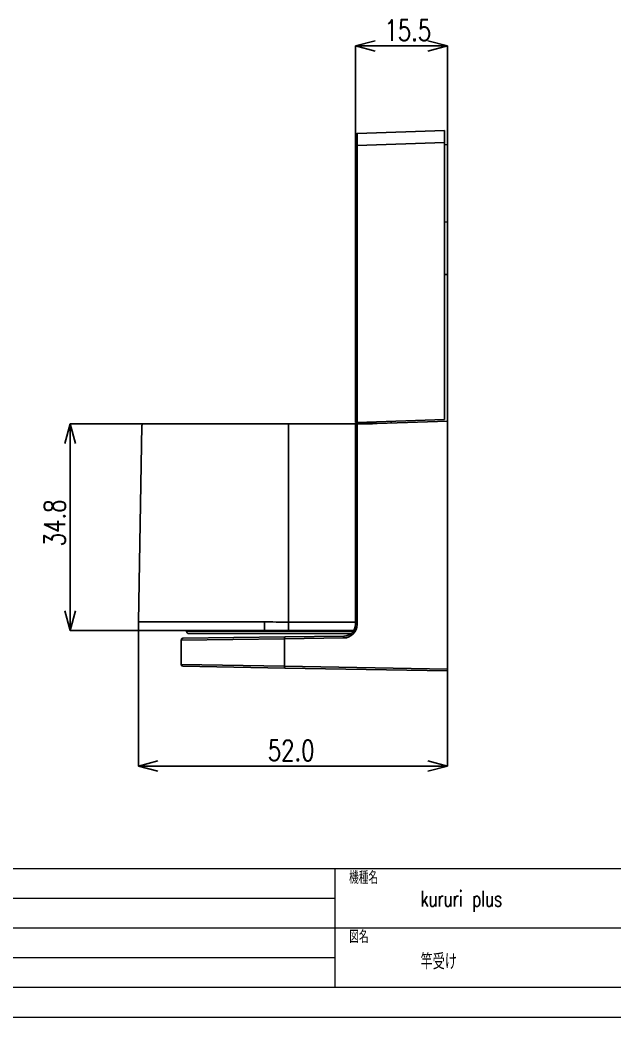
# Model space of a CAD drawing. Header units: millimetres. Extents: x -1 to 4006, y -1 to 3162.
# Drawn here: x 198.9 to 298.9, y 2881 to 3048.7 of the extents above; entities that cross this region are included whole.
import ezdxf

# ---------------------------------------------------------------- set-up
doc = ezdxf.new("R2010")
doc.units = ezdxf.units.MM
doc.header["$PDSIZE"] = -1
doc.layers.add('レイヤー_1', color=179, linetype='Continuous')
doc.styles.add('SLDTEXTSTYLE0', font='TXT', dxfattribs={"width": 0.7, "bigfont": 'bigfont'})
doc.styles.add('SLDTEXTSTYLE1', font='TXT', dxfattribs={"width": 0.75, "bigfont": 'bigfont'})
doc.dimstyles.new('SLDDIMSTYLE0', dxfattribs={"dimtxt": 3.5, "dimasz": 3.302, "dimexe": 0, "dimexo": 0.0625, "dimgap": 0.875, "dimtad": 1, "dimdec": 1, "dimrnd": 1e-09, "dimzin": 4, "dimdsep": 46, "dimtxsty": 'SLDTEXTSTYLE1', "dimblk1": 'OPEN30', "dimblk2": 'OPEN30', "dimsah": 1, "dimcen": 0.09, "dimadec": 0, "dimazin": 1, "dimtfac": 1, "dimtdec": 1, "dimtofl": 0, "dimtmove": 0, "dimatfit": 3, "dimldrblk": 'OPEN30', "dimfxl": 1, "dimfrac": 2, "dimtolj": 1, "dimtzin": 12, "dimarcsym": 0})
doc.dimstyles.new('SLDDIMSTYLE1', dxfattribs={"dimtxt": 3.5, "dimasz": 3.302, "dimexe": 0, "dimexo": 0.0625, "dimgap": 0.875, "dimtad": 1, "dimdec": 1, "dimrnd": 1e-09, "dimzin": 12, "dimdsep": 46, "dimtxsty": 'SLDTEXTSTYLE1', "dimblk1": 'OPEN30', "dimblk2": 'OPEN30', "dimsah": 1, "dimcen": 0.09, "dimadec": 0, "dimazin": 3, "dimtfac": 1, "dimtdec": 1, "dimtofl": 0, "dimtmove": 0, "dimatfit": 3, "dimldrblk": 'OPEN30', "dimfxl": 1, "dimfrac": 2, "dimtolj": 1, "dimtzin": 12, "dimarcsym": 0})
doc.dimstyles.new('SLDDIMSTYLE2', dxfattribs={"dimtxt": 3.5, "dimasz": 3.302, "dimexe": 0, "dimexo": 0.0625, "dimgap": 0.875, "dimtad": 1, "dimdec": 1, "dimrnd": 1e-09, "dimzin": 12, "dimdsep": 46, "dimtxsty": 'SLDTEXTSTYLE1', "dimblk1": 'OPEN30', "dimblk2": 'OPEN30', "dimsah": 1, "dimcen": 0.09, "dimadec": 0, "dimazin": 3, "dimtfac": 1, "dimtdec": 1, "dimtmove": 0, "dimatfit": 0, "dimldrblk": 'OPEN30', "dimfxl": 1, "dimfrac": 2, "dimtolj": 1, "dimtzin": 12, "dimarcsym": 0})

# ---------------------------------------------------------------- blocks, each defined once
blk = doc.blocks.new('_Open30')
at = {"color": 0, "linetype": 'ByBlock', "lineweight": -2}
for p, q in [((-1, 0.267949), (0, 0)), ((0, 0), (-1, -0.267949)), ((0, 0), (-1, 0))]:
    blk.add_line(p, q, dxfattribs=at)
blk = doc.blocks.new('*D88')
at = {"layer": 'Defpoints', "color": 0}
for p in [(218.86, 2946), (270.89, 2939.22), (270.89, 2923.22)]:
    blk.add_point(p, dxfattribs=at)
at = {"layer": 'レイヤー_1', "color": 0, "lineweight": -2}
for p, q in [((218.86, 2945.94), (218.86, 2923.22)), ((270.89, 2939.16), (270.89, 2923.22)), ((222.17, 2923.22), (267.59, 2923.22))]:
    blk.add_line(p, q, dxfattribs=at)
at = {"layer": 'レイヤー_1', "color": 0, "lineweight": -2, "xscale": 3.302, "yscale": 3.302, "zscale": 3.302, "rotation": 180}
blk.add_blockref('_Open30', (218.86, 2923.22), dxfattribs=at)
at = {"layer": 'レイヤー_1', "color": 0, "lineweight": -2, "xscale": 3.302, "yscale": 3.302, "zscale": 3.302}
blk.add_blockref('_Open30', (270.89, 2923.22), dxfattribs=at)
at = {"layer": 'レイヤー_1', "color": 0, "insert": (244.59, 2927.59), "char_height": 3.5, "attachment_point": 2, "style": 'SLDTEXTSTYLE1'}
blk.add_mtext('\\A1;52.0', dxfattribs=at)
blk = doc.blocks.new('*D89')
at = {"layer": 'Defpoints', "color": 0}
for p in [(270.89, 3044.35), (255.39, 3029.32), (270.89, 3027.75)]:
    blk.add_point(p, dxfattribs=at)
at = {"layer": 'レイヤー_1', "color": 0, "lineweight": -2}
for p, q in [((255.39, 3029.38), (255.39, 3044.35)), ((258.69, 3044.35), (267.59, 3044.35)), ((270.89, 3027.81), (270.89, 3044.35))]:
    blk.add_line(p, q, dxfattribs=at)
at = {"layer": 'レイヤー_1', "color": 0, "lineweight": -2, "xscale": 3.302, "yscale": 3.302, "zscale": 3.302, "rotation": 180}
blk.add_blockref('_Open30', (255.39, 3044.35), dxfattribs=at)
at = {"layer": 'レイヤー_1', "color": 0, "lineweight": -2, "xscale": 3.302, "yscale": 3.302, "zscale": 3.302}
blk.add_blockref('_Open30', (270.89, 3044.35), dxfattribs=at)
at = {"layer": 'レイヤー_1', "color": 0, "insert": (264.22, 3048.72), "char_height": 3.5, "attachment_point": 2, "style": 'SLDTEXTSTYLE1'}
blk.add_mtext('\\A1;15.5', dxfattribs=at)
blk = doc.blocks.new('*D90')
at = {"layer": 'Defpoints', "color": 0}
for p in [(207.4, 2980.8), (219.77, 2980.8), (218.86, 2946)]:
    blk.add_point(p, dxfattribs=at)
at = {"layer": 'レイヤー_1', "color": 0, "lineweight": -2}
for p, q in [((219.7, 2980.8), (207.4, 2980.8)), ((207.4, 2949.31), (207.4, 2977.5)), ((218.8, 2946), (207.4, 2946))]:
    blk.add_line(p, q, dxfattribs=at)
at = {"layer": 'レイヤー_1', "color": 0, "lineweight": -2, "xscale": 3.302, "yscale": 3.302, "zscale": 3.302}
for p, rotation in [((207.4, 2980.8), 90), ((207.4, 2946), 270)]:
    blk.add_blockref('_Open30', p, dxfattribs=dict(at, rotation=rotation))
at = {"layer": 'レイヤー_1', "color": 0, "insert": (203.03, 2964.11), "char_height": 3.5, "attachment_point": 2, "rotation": 90, "style": 'SLDTEXTSTYLE1'}
blk.add_mtext('\\A1;34.8', dxfattribs=at)

msp = doc.modelspace()

# ---------------------------------------------------------------- linework, layer by layer
at = {"color": 7, "linetype": 'Continuous', "lineweight": 25}
for p, q in [((255.39273, 3029.31515), (255.39273, 3027.61619)), ((255.68226, 3029.61497), (270.39273, 3030.12867)), ((270.39273, 3030.12867), (270.39273, 3028.12989)), ((255.39273, 2981.00486), (255.39273, 3027.61619)), ((255.68226, 3027.61619), (255.39273, 3027.61619)), ((270.39273, 3028.12989), (255.68226, 3027.61619)), ((255.68226, 3027.61619), (255.68226, 2981.01497)), ((270.39273, 2981.52867), (270.39273, 3028.12989)), ((270.89193, 3027.74614), (270.39273, 3027.72871)), ((270.89193, 3014.73741), (270.89193, 3027.74614)), ((270.89193, 3014.73741), (270.39273, 3014.7287)), ((270.89193, 3005.91996), (270.89193, 3014.73741)), ((270.39273, 3005.92867), (270.89193, 3005.91996)), ((270.89193, 2981.24614), (270.89193, 3005.91996)), ((219.46554, 2980.51009), (218.88897, 2947.47868)), ((219.76549, 2980.80486), (244.11325, 2980.80486)), ((244.11325, 2980.80486), (244.11325, 2947.40135)), ((244.11325, 2980.80486), (258.25516, 2980.80486)), ((255.68226, 2981.01497), (255.39273, 2981.00486)), ((255.39833, 2980.70509), (255.68146, 2980.71498)), ((270.89193, 2981.24614), (255.68146, 2980.71498)), ((255.68146, 2980.71498), (255.68146, 2947.05857)), ((255.68226, 2981.01497), (270.39273, 2981.52867)), ((257.38973, 2980.91307), (257.39199, 2981.07467)), ((257.38973, 2980.91307), (257.93008, 2980.90553)), ((257.92876, 2980.85954), (258.283, 2980.86078)), ((258.283, 2980.86078), (258.25741, 2980.80486)), ((258.57873, 2981.01188), (258.59193, 2981.01193)), ((258.59193, 2980.92868), (258.59193, 2981.11658)), ((258.59193, 2980.92868), (258.90251, 2980.92868)), ((258.90251, 2980.92868), (258.90049, 2980.82739)), ((261.39193, 2980.9144), (261.39193, 2981.21435)), ((270.89193, 2939.51982), (270.89193, 2981.24614)), ((255.39193, 2947.05857), (255.39193, 2977.17497)), ((218.86325, 2946.00486), (218.88897, 2947.47868)), ((218.88897, 2947.47868), (240.10975, 2947.47868)), ((240.10975, 2947.47868), (240.10975, 2946.00486)), ((244.11325, 2947.40135), (244.11325, 2946.00486)), ((255.39193, 2947.05857), (255.68146, 2947.05857)), ((240.10975, 2946.00486), (218.86325, 2946.00486)), ((226.97068, 2946.00486), (226.97068, 2945.90486)), ((254.67578, 2945.50486), (227.37068, 2945.50486)), ((244.11325, 2946.00486), (240.10975, 2946.00486)), ((255.09184, 2946.00486), (244.11325, 2946.00486)), ((226.04193, 2944.40427), (226.04193, 2940.29762)), ((226.33801, 2944.70425), (243.48911, 2944.92877)), ((253.41157, 2944.75877), (243.48257, 2944.62879)), ((243.48257, 2939.99825), (243.48257, 2944.62879)), ((243.48911, 2944.92877), (253.41811, 2945.05875)), ((243.4878, 2939.6983), (226.3367, 2939.99767)), ((243.48257, 2939.99825), (270.89193, 2939.51982)), ((270.89193, 2939.21996), (243.4878, 2939.6983)), ((270.89193, 2939.51982), (270.89193, 2939.21996))]:
    msp.add_line(p, q, dxfattribs=at)
at = {"color": 9, "linetype": 'Continuous', "lineweight": 25}
for p, q in [((257.93271, 2981.09356), (257.93008, 2980.90553)), ((244.11325, 2947.40135), (255.39193, 2947.40135)), ((226.97068, 2945.90486), (255.02562, 2945.90486)), ((243.48257, 2944.62879), (226.04193, 2944.40427)), ((226.04193, 2940.29762), (243.48257, 2939.99825))]:
    msp.add_line(p, q, dxfattribs=at)
at = {"color": 7, "linetype": 'Continuous', "lineweight": 25}
for centre, radius, start, end in [((255.69273, 3029.31515), 0.3, 92, 180), ((219.76549, 2980.50486), 0.3, 90, 179), ((256.38983, 2980.92704), 1, 357.4993647, 359.2), ((269.10544, 3239.8435), 259.22501, 267.4094399, 267.5288842), ((256.38023, 2980.92717), 1.55, 357.4993647, 359.2), ((253.38146, 2947.05857), 2.3, 270.75, 0), ((253.39193, 2947.05857), 2, 270.75, 0), ((227.37068, 2945.90486), 0.4, 180, 270), ((226.34193, 2944.40427), 0.3, 90.75, 180.6602503), ((245.63715, 2944.73186), 2.15705, 174.7623282, 182.7386233), ((255.56615, 2944.86184), 2.15705, 174.7623282, 182.7386233), ((226.34193, 2940.29762), 0.3, 180.6444797, 269), ((245.63638, 2939.88581), 2.15675, 177.0116064, 184.9877845)]:
    msp.add_arc(centre, radius, start, end, dxfattribs=at)
for centre, major_axis, ratio, start_param, end_param in [((255.69273, 3027.61411), (-0.01047, 2.00085), 0.005227134, 0.000155159, 1.569733511), ((255.69193, 2977.17497), (0, 17.19222), 0.01744975, 1.363992696, 1.570796327)]:
    msp.add_ellipse(centre, major_axis=major_axis, ratio=ratio, start_param=start_param, end_param=end_param, dxfattribs=at)
for points, knots in [([(257.3779, 2980.77422), (257.38006, 2980.78874), (257.38539, 2980.82452), (257.38758, 2980.86146), (257.38888, 2980.88341)], [0, 0, 0, 0, 0.405869598, 1, 1, 1, 1]), ([(258.283, 2980.86078), (258.2887, 2980.86892), (258.31287, 2980.90344), (258.37251, 2980.9559), (258.46889, 2981.00252), (258.54191, 2981.00874), (258.57873, 2981.01188)], [0, 0, 0, 0, 0.086436248, 0.36652071, 0.680573612, 1, 1, 1, 1]), ([(240.10975, 2947.47868), (240.19539, 2947.47842), (241.04285, 2947.47587), (242.37681, 2947.4171), (243.62593, 2947.40577), (244.11325, 2947.40135)], [0, 0, 0, 0, 0.064158624, 0.634900808, 1, 1, 1, 1])]:
    msp.add_open_spline(points, degree=3, knots=knots, dxfattribs=at)
at = {"color": 9, "linetype": 'Continuous', "lineweight": 25}
msp.add_open_spline([(257.92876, 2980.85954), (257.92756, 2980.8414), (257.92604, 2980.81822), (257.91746, 2980.7975), (257.9156, 2980.793)], degree=3, knots=[0, 0, 0, 0, 0.782779894, 1, 1, 1, 1], dxfattribs=at)
at = {"layer": 'レイヤー_1', "color": 179, "lineweight": 18}
for p, q in [((3.54096, 2905.99734), (394.32417, 2905.99734)), ((251.96364, 2885.99719), (251.96364, 2905.99734)), ((3.54096, 2900.99748), (251.96364, 2900.99748)), ((3.54096, 2895.99692), (349.20858, 2895.99692)), ((40.14579, 2890.99705), (251.96364, 2890.99705)), ((3.54096, 2885.99719), (394.32417, 2885.99719)), ((-1.03481, 2880.99663), (398.89995, 2880.99663))]:
    msp.add_line(p, q, dxfattribs=at)

# ---------------------------------------------------------------- texts
at = {"layer": 'レイヤー_1', "attachment_point": 1, "style": 'SLDTEXTSTYLE0'}
for s, insert, char_height in [('機種名', (254.32436, 2905.52117), 2.116667), ('kururi plus', (266.36104, 2902.22034), 2.6458333), ('図名', (254.35628, 2895.57783), 2.116667), ('竿受け', (266.36104, 2891.65427), 2.645833)]:
    msp.add_mtext(s, dxfattribs=dict(at, insert=insert, char_height=char_height))

# ---------------------------------------------------------------- dimensions: what is measured, and where the dimension line sits
at = {"layer": 'レイヤー_1'}
for base, p1, p2, dimstyle, picture, middle in [((270.89193, 3044.34672), (255.39273, 3029.31515), (270.89193, 3027.74614), 'SLDDIMSTYLE2', '*D89', (264.21647, 3044.34672)), ((270.89193, 2923.21996), (218.86325, 2946.00486), (270.89193, 2939.21996), 'SLDDIMSTYLE0', '*D88', (244.59092, 2923.21996))]:
    dim = msp.add_linear_dim(base=base, p1=p1, p2=p2, dimstyle=dimstyle, dxfattribs=at)
    dim.commit()
    dim.dimension.update_dxf_attribs({"geometry": picture, "text_midpoint": middle, "dimtype": 160})
dim = msp.add_linear_dim(base=(207.40256, 2980.80486), p1=(218.86325, 2946.00486), p2=(219.76549, 2980.80486), angle=90, dimstyle='SLDDIMSTYLE1', dxfattribs=at)
dim.commit()
dim.dimension.update_dxf_attribs({"geometry": '*D90', "text_midpoint": (207.40256, 2964.10974), "dimtype": 160})

doc.saveas('drawing.dxf')
